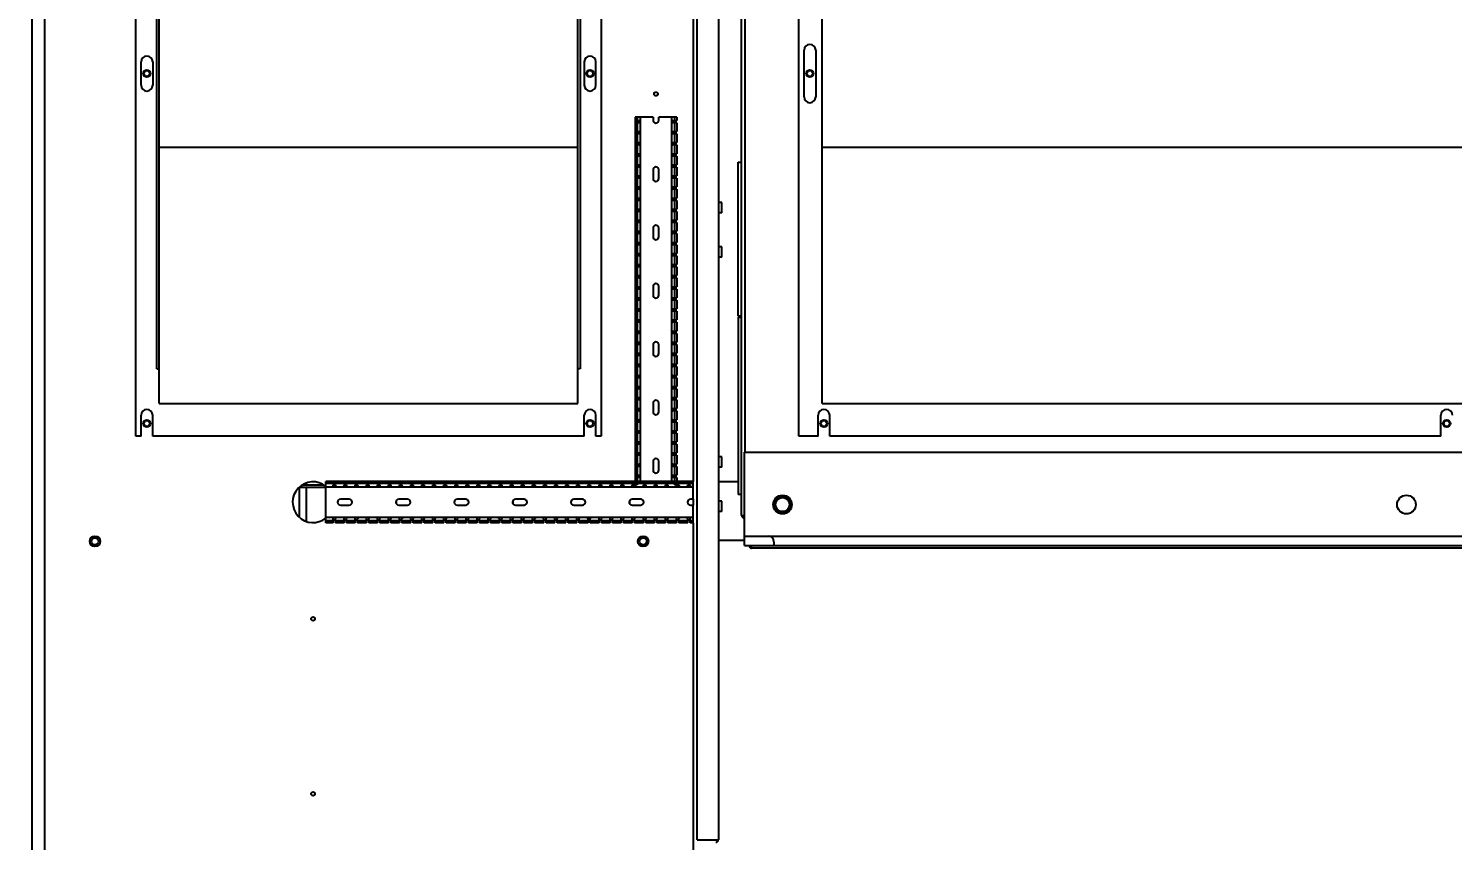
# Model space of a CAD drawing. Extents: x -1522 to 1718, y -48 to 1309.
# Drawn here: x 26.861 to 30.867, y 11.143 to 13.427 of the extents above; entities that cross this region are included whole.
import ezdxf

# ---------------------------------------------------------------- set-up
doc = ezdxf.new("R2010")
doc.units = 0
doc.header["$MEASUREMENT"] = 0
doc.layers.add('E-EQPM-XFMR-1500V', color=141, linetype='Continuous')
doc.layers.add('G-NPLT', color=67, linetype='Continuous', plot=False)
doc.styles.add('NEI-A', font='arial.ttf')

# ---------------------------------------------------------------- blocks, each defined once
blk = doc.blocks.new('INV SKID')
at = {"layer": 'E-EQPM-XFMR-1500V', "linetype": 'Continuous'}
for p, q in [((-8.9961, 1.2443), (-8.9961, 3.6426)), ((-7.8182, 1.2443), (-7.8182, 3.6426)), ((-7.1309, 1.2443), (-7.1309, 3.6426)), ((-9.3537, 3.4687), (-9.3537, -3.467)), ((-9.3176, -3.4424), (-9.3176, 3.4441)), ((-7.4934, 3.4441), (-7.4934, 1.0255)), ((-7.482, 0.0173), (-7.482, 3.4228)), ((-7.4229, 3.4228), (-7.4229, 0.0173)), ((-7.3573, 0.9293), (-7.3573, 3.3703)), ((-7.3474, 1.1081), (-7.3474, 3.39)), ((-9.0617, 1.1524), (-9.0617, 3.1669)), ((-7.7526, 3.1669), (-7.7526, 1.1524)), ((-7.1965, 1.1524), (-7.1965, 3.1669)), ((-9.0026, 1.3427), (-9.0026, 2.9503)), ((-7.8117, 2.9503), (-7.8117, 1.3427)), ((-9.0469, 2.14), (-9.0469, 2.2056)), ((-9.0141, 2.2056), (-9.0141, 2.14)), ((-7.8002, 2.2056), (-7.8002, 2.14)), ((-7.7674, 2.14), (-7.7674, 2.2056)), ((-7.1818, 2.1072), (-7.1818, 2.2384)), ((-7.149, 2.2384), (-7.149, 2.1072)), ((-7.6568, 2.0497), (-7.6568, 1.0163)), ((-7.6066, 2.0497), (-7.6568, 2.0497)), ((-7.6509, 2.0497), (-7.6509, 1.0163)), ((-7.6444, 2.0407), (-7.6417, 2.0437)), ((-7.6417, 1.0255), (-7.6417, 2.0497)), ((-7.6066, 2.0497), (-7.6066, 2.0415)), ((-7.5902, 2.0415), (-7.5902, 2.0497)), ((-7.54, 2.0497), (-7.5902, 2.0497)), ((-7.5551, 2.0497), (-7.5551, 1.4085)), ((-7.5525, 2.0407), (-7.5551, 2.0437)), ((-7.5459, 2.0497), (-7.5459, 2.0407)), ((-7.54, 2.0497), (-7.54, 2.0407)), ((-7.6476, 2.0342), (-7.6476, 2.0407)), ((-7.6476, 2.0407), (-7.6444, 2.0407)), ((-7.6444, 2.0342), (-7.6476, 2.0342)), ((-7.6476, 2.003), (-7.6476, 2.0096)), ((-7.6476, 2.0096), (-7.6444, 2.0096)), ((-7.6444, 2.003), (-7.6476, 2.003)), ((-7.6444, 2.0342), (-7.6417, 2.0312)), ((-7.6444, 2.0096), (-7.6417, 2.0125)), ((-7.6444, 2.003), (-7.6417, 2)), ((-7.5525, 2.0342), (-7.5551, 2.0312)), ((-7.5525, 2.0096), (-7.5551, 2.0125)), ((-7.5525, 2.003), (-7.5551, 2)), ((-7.5525, 2.0407), (-7.54, 2.0407)), ((-7.54, 2.0342), (-7.5525, 2.0342)), ((-7.5525, 2.0096), (-7.54, 2.0096)), ((-7.54, 2.003), (-7.5525, 2.003)), ((-7.5492, 2.0342), (-7.5492, 2.0407)), ((-7.5492, 2.003), (-7.5492, 2.0096)), ((-7.5459, 2.0342), (-7.5459, 2.0096)), ((-7.5459, 2.003), (-7.5459, 1.9784)), ((-7.54, 2.0342), (-7.54, 2.0096)), ((-7.54, 2.003), (-7.54, 1.9784)), ((-8.9961, 1.9661), (-7.8182, 1.9661)), ((-7.6476, 1.9718), (-7.6476, 1.9784)), ((-7.6476, 1.9784), (-7.6444, 1.9784)), ((-7.6444, 1.9718), (-7.6476, 1.9718)), ((-7.6444, 1.9784), (-7.6417, 1.9814)), ((-7.6444, 1.9718), (-7.6417, 1.9689)), ((-7.5525, 1.9784), (-7.5551, 1.9814)), ((-7.5525, 1.9718), (-7.5551, 1.9689)), ((-7.5525, 1.9784), (-7.54, 1.9784)), ((-7.54, 1.9718), (-7.5525, 1.9718)), ((-7.5492, 1.9718), (-7.5492, 1.9784)), ((-7.5459, 1.9718), (-7.5459, 1.9472)), ((-7.54, 1.9718), (-7.54, 1.9472)), ((-7.1309, 1.9661), (-3.4925, 1.9661)), ((-7.6476, 1.9407), (-7.6476, 1.9472)), ((-7.6476, 1.9472), (-7.6444, 1.9472)), ((-7.6444, 1.9407), (-7.6476, 1.9407)), ((-7.6444, 1.9472), (-7.6417, 1.9502)), ((-7.6444, 1.9407), (-7.6417, 1.9377)), ((-7.5525, 1.9472), (-7.5551, 1.9502)), ((-7.5525, 1.9407), (-7.5551, 1.9377)), ((-7.5525, 1.9472), (-7.54, 1.9472)), ((-7.54, 1.9407), (-7.5525, 1.9407)), ((-7.5492, 1.9407), (-7.5492, 1.9472)), ((-7.5459, 1.9407), (-7.5459, 1.9161)), ((-7.54, 1.9407), (-7.54, 1.9161)), ((-7.3671, 1.4904), (-7.3671, 1.9234)), ((-7.3671, 1.9234), (-7.3573, 1.9234)), ((-7.6476, 1.9095), (-7.6476, 1.9161)), ((-7.6476, 1.9161), (-7.6444, 1.9161)), ((-7.6444, 1.9095), (-7.6476, 1.9095)), ((-7.6476, 1.8783), (-7.6476, 1.8849)), ((-7.6476, 1.8849), (-7.6444, 1.8849)), ((-7.6444, 1.9161), (-7.6417, 1.919)), ((-7.6444, 1.9095), (-7.6417, 1.9065)), ((-7.6444, 1.8849), (-7.6417, 1.8879)), ((-7.6066, 1.9021), (-7.6066, 1.8775)), ((-7.5902, 1.8775), (-7.5902, 1.9021)), ((-7.5525, 1.9161), (-7.5551, 1.919)), ((-7.5525, 1.9095), (-7.5551, 1.9065)), ((-7.5525, 1.8849), (-7.5551, 1.8879)), ((-7.5525, 1.9161), (-7.54, 1.9161)), ((-7.54, 1.9095), (-7.5525, 1.9095)), ((-7.5525, 1.8849), (-7.54, 1.8849)), ((-7.5492, 1.9095), (-7.5492, 1.9161)), ((-7.5492, 1.8783), (-7.5492, 1.8849)), ((-7.5459, 1.9095), (-7.5459, 1.8849)), ((-7.54, 1.9095), (-7.54, 1.8849)), ((-7.6444, 1.8783), (-7.6476, 1.8783)), ((-7.6476, 1.8472), (-7.6476, 1.8537)), ((-7.6476, 1.8537), (-7.6444, 1.8537)), ((-7.6444, 1.8472), (-7.6476, 1.8472)), ((-7.6444, 1.8783), (-7.6417, 1.8754)), ((-7.6444, 1.8537), (-7.6417, 1.8567)), ((-7.6444, 1.8472), (-7.6417, 1.8442)), ((-7.5525, 1.8783), (-7.5551, 1.8754)), ((-7.5525, 1.8537), (-7.5551, 1.8567)), ((-7.5525, 1.8472), (-7.5551, 1.8442)), ((-7.54, 1.8783), (-7.5525, 1.8783)), ((-7.5525, 1.8537), (-7.54, 1.8537)), ((-7.54, 1.8472), (-7.5525, 1.8472)), ((-7.5492, 1.8472), (-7.5492, 1.8537)), ((-7.5459, 1.8783), (-7.5459, 1.8537)), ((-7.5459, 1.8472), (-7.5459, 1.8225)), ((-7.54, 1.8783), (-7.54, 1.8537)), ((-7.54, 1.8472), (-7.54, 1.8225)), ((-7.6476, 1.816), (-7.6476, 1.8225)), ((-7.6476, 1.8225), (-7.6444, 1.8225)), ((-7.6444, 1.816), (-7.6476, 1.816)), ((-7.6444, 1.8225), (-7.6417, 1.8255)), ((-7.6444, 1.816), (-7.6417, 1.813)), ((-7.5525, 1.8225), (-7.5551, 1.8255)), ((-7.5525, 1.816), (-7.5551, 1.813)), ((-7.5525, 1.8225), (-7.54, 1.8225)), ((-7.54, 1.816), (-7.5525, 1.816)), ((-7.5492, 1.816), (-7.5492, 1.8225)), ((-7.5459, 1.816), (-7.5459, 1.7914)), ((-7.54, 1.816), (-7.54, 1.7914)), ((-7.4131, 1.8102), (-7.4229, 1.8102)), ((-7.4131, 1.7807), (-7.4131, 1.8102)), ((-7.6476, 1.7848), (-7.6476, 1.7914)), ((-7.6476, 1.7914), (-7.6444, 1.7914)), ((-7.6444, 1.7848), (-7.6476, 1.7848)), ((-7.6444, 1.7914), (-7.6417, 1.7943)), ((-7.6444, 1.7848), (-7.6417, 1.7819)), ((-7.6444, 1.7602), (-7.6417, 1.7632)), ((-7.5525, 1.7914), (-7.5551, 1.7943)), ((-7.5525, 1.7848), (-7.5551, 1.7819)), ((-7.5525, 1.7602), (-7.5551, 1.7632)), ((-7.5525, 1.7914), (-7.54, 1.7914)), ((-7.54, 1.7848), (-7.5525, 1.7848)), ((-7.5492, 1.7848), (-7.5492, 1.7914)), ((-7.5459, 1.7848), (-7.5459, 1.7602)), ((-7.54, 1.7848), (-7.54, 1.7602)), ((-7.4131, 1.7807), (-7.4229, 1.7807)), ((-7.6476, 1.7537), (-7.6476, 1.7602)), ((-7.6476, 1.7602), (-7.6444, 1.7602)), ((-7.6444, 1.7537), (-7.6476, 1.7537)), ((-7.6476, 1.7225), (-7.6476, 1.729)), ((-7.6476, 1.729), (-7.6444, 1.729)), ((-7.6444, 1.7537), (-7.6417, 1.7507)), ((-7.6444, 1.729), (-7.6417, 1.732)), ((-7.6066, 1.7381), (-7.6066, 1.7135)), ((-7.5902, 1.7135), (-7.5902, 1.7381)), ((-7.5525, 1.7537), (-7.5551, 1.7507)), ((-7.5525, 1.729), (-7.5551, 1.732)), ((-7.5525, 1.7602), (-7.54, 1.7602)), ((-7.54, 1.7537), (-7.5525, 1.7537)), ((-7.5525, 1.729), (-7.54, 1.729)), ((-7.5492, 1.7537), (-7.5492, 1.7602)), ((-7.5492, 1.7225), (-7.5492, 1.729)), ((-7.5459, 1.7537), (-7.5459, 1.729)), ((-7.54, 1.7537), (-7.54, 1.729)), ((-7.6444, 1.7225), (-7.6476, 1.7225)), ((-7.6476, 1.6913), (-7.6476, 1.6979)), ((-7.6476, 1.6979), (-7.6444, 1.6979)), ((-7.6444, 1.6913), (-7.6476, 1.6913)), ((-7.6444, 1.7225), (-7.6417, 1.7195)), ((-7.6444, 1.6979), (-7.6417, 1.7008)), ((-7.6444, 1.6913), (-7.6417, 1.6884)), ((-7.5525, 1.7225), (-7.5551, 1.7195)), ((-7.5525, 1.6979), (-7.5551, 1.7008)), ((-7.5525, 1.6913), (-7.5551, 1.6884)), ((-7.54, 1.7225), (-7.5525, 1.7225)), ((-7.5525, 1.6979), (-7.54, 1.6979)), ((-7.54, 1.6913), (-7.5525, 1.6913)), ((-7.5492, 1.6913), (-7.5492, 1.6979)), ((-7.5459, 1.7225), (-7.5459, 1.6979)), ((-7.5459, 1.6913), (-7.5459, 1.6667)), ((-7.54, 1.7225), (-7.54, 1.6979)), ((-7.54, 1.6913), (-7.54, 1.6667)), ((-7.4131, 1.6856), (-7.4229, 1.6856)), ((-7.4131, 1.656), (-7.4131, 1.6856)), ((-7.6476, 1.6601), (-7.6476, 1.6667)), ((-7.6476, 1.6667), (-7.6444, 1.6667)), ((-7.6444, 1.6601), (-7.6476, 1.6601)), ((-7.6444, 1.6667), (-7.6417, 1.6697)), ((-7.6444, 1.6601), (-7.6417, 1.6572)), ((-7.5525, 1.6667), (-7.5551, 1.6697)), ((-7.5525, 1.6601), (-7.5551, 1.6572)), ((-7.5525, 1.6667), (-7.54, 1.6667)), ((-7.54, 1.6601), (-7.5525, 1.6601)), ((-7.5492, 1.6601), (-7.5492, 1.6667)), ((-7.5459, 1.6601), (-7.5459, 1.6355)), ((-7.54, 1.6601), (-7.54, 1.6355)), ((-7.4131, 1.656), (-7.4229, 1.656)), ((-7.6476, 1.629), (-7.6476, 1.6355)), ((-7.6476, 1.6355), (-7.6444, 1.6355)), ((-7.6444, 1.629), (-7.6476, 1.629)), ((-7.6476, 1.5978), (-7.6476, 1.6044)), ((-7.6476, 1.6044), (-7.6444, 1.6044)), ((-7.6444, 1.6355), (-7.6417, 1.6385)), ((-7.6444, 1.629), (-7.6417, 1.626)), ((-7.6444, 1.6044), (-7.6417, 1.6073)), ((-7.5525, 1.6355), (-7.5551, 1.6385)), ((-7.5525, 1.629), (-7.5551, 1.626)), ((-7.5525, 1.6044), (-7.5551, 1.6073)), ((-7.5525, 1.6355), (-7.54, 1.6355)), ((-7.54, 1.629), (-7.5525, 1.629)), ((-7.5525, 1.6044), (-7.54, 1.6044)), ((-7.5492, 1.629), (-7.5492, 1.6355)), ((-7.5492, 1.5978), (-7.5492, 1.6044)), ((-7.5459, 1.629), (-7.5459, 1.6044)), ((-7.54, 1.629), (-7.54, 1.6044)), ((-7.6444, 1.5978), (-7.6476, 1.5978)), ((-7.6476, 1.5666), (-7.6476, 1.5732)), ((-7.6476, 1.5732), (-7.6444, 1.5732)), ((-7.6444, 1.5666), (-7.6476, 1.5666)), ((-7.6444, 1.5978), (-7.6417, 1.5948)), ((-7.6444, 1.5732), (-7.6417, 1.5762)), ((-7.6444, 1.5666), (-7.6417, 1.5637)), ((-7.6066, 1.574), (-7.6066, 1.5494)), ((-7.5902, 1.5494), (-7.5902, 1.574)), ((-7.5525, 1.5978), (-7.5551, 1.5948)), ((-7.5525, 1.5732), (-7.5551, 1.5762)), ((-7.5525, 1.5666), (-7.5551, 1.5637)), ((-7.54, 1.5978), (-7.5525, 1.5978)), ((-7.5525, 1.5732), (-7.54, 1.5732)), ((-7.54, 1.5666), (-7.5525, 1.5666)), ((-7.5492, 1.5666), (-7.5492, 1.5732)), ((-7.5459, 1.5978), (-7.5459, 1.5732)), ((-7.5459, 1.5666), (-7.5459, 1.542)), ((-7.54, 1.5978), (-7.54, 1.5732)), ((-7.54, 1.5666), (-7.54, 1.542)), ((-7.6476, 1.5355), (-7.6476, 1.542)), ((-7.6476, 1.542), (-7.6444, 1.542)), ((-7.6444, 1.5355), (-7.6476, 1.5355)), ((-7.6444, 1.542), (-7.6417, 1.545)), ((-7.6444, 1.5355), (-7.6417, 1.5325)), ((-7.5525, 1.542), (-7.5551, 1.545)), ((-7.5525, 1.5355), (-7.5551, 1.5325)), ((-7.5525, 1.542), (-7.54, 1.542)), ((-7.54, 1.5355), (-7.5525, 1.5355)), ((-7.5492, 1.5355), (-7.5492, 1.542)), ((-7.5459, 1.5355), (-7.5459, 1.5109)), ((-7.54, 1.5355), (-7.54, 1.5109)), ((-7.6476, 1.5043), (-7.6476, 1.5109)), ((-7.6476, 1.5109), (-7.6444, 1.5109)), ((-7.6444, 1.5043), (-7.6476, 1.5043)), ((-7.6444, 1.5109), (-7.6417, 1.5138)), ((-7.6444, 1.5043), (-7.6417, 1.5013)), ((-7.6444, 1.4797), (-7.6417, 1.4827)), ((-7.5525, 1.5109), (-7.5551, 1.5138)), ((-7.5525, 1.5043), (-7.5551, 1.5013)), ((-7.5525, 1.4797), (-7.5551, 1.4827)), ((-7.5525, 1.5109), (-7.54, 1.5109)), ((-7.54, 1.5043), (-7.5525, 1.5043)), ((-7.5492, 1.5043), (-7.5492, 1.5109)), ((-7.5459, 1.5043), (-7.5459, 1.4797)), ((-7.54, 1.5043), (-7.54, 1.4797)), ((-7.3573, 1.4904), (-7.3671, 1.4904)), ((-7.3671, 1.4871), (-7.3671, 0.9884)), ((-7.3671, 1.4871), (-7.3573, 1.4871)), ((-7.6476, 1.4731), (-7.6476, 1.4797)), ((-7.6476, 1.4797), (-7.6444, 1.4797)), ((-7.6444, 1.4731), (-7.6476, 1.4731)), ((-7.6476, 1.442), (-7.6476, 1.4485)), ((-7.6476, 1.4485), (-7.6444, 1.4485)), ((-7.6444, 1.4731), (-7.6417, 1.4702)), ((-7.6444, 1.4485), (-7.6417, 1.4515)), ((-7.5525, 1.4731), (-7.5551, 1.4702)), ((-7.5525, 1.4485), (-7.5551, 1.4515)), ((-7.5525, 1.4797), (-7.54, 1.4797)), ((-7.54, 1.4731), (-7.5525, 1.4731)), ((-7.5525, 1.4485), (-7.54, 1.4485)), ((-7.5492, 1.4731), (-7.5492, 1.4797)), ((-7.5492, 1.442), (-7.5492, 1.4485)), ((-7.5459, 1.4731), (-7.5459, 1.4485)), ((-7.54, 1.4731), (-7.54, 1.4485)), ((-7.6444, 1.442), (-7.6476, 1.442)), ((-7.6476, 1.4108), (-7.6476, 1.4174)), ((-7.6476, 1.4174), (-7.6444, 1.4174)), ((-7.6444, 1.4108), (-7.6476, 1.4108)), ((-7.6444, 1.442), (-7.6417, 1.439)), ((-7.6444, 1.4174), (-7.6417, 1.4203)), ((-7.6444, 1.4108), (-7.6417, 1.4078)), ((-7.6066, 1.41), (-7.6066, 1.3854)), ((-7.5902, 1.3854), (-7.5902, 1.41)), ((-7.5525, 1.442), (-7.5551, 1.439)), ((-7.5525, 1.4174), (-7.5551, 1.4203)), ((-7.5525, 1.4108), (-7.5551, 1.4078)), ((-7.5551, 1.4078), (-7.5551, 1.3892)), ((-7.54, 1.442), (-7.5525, 1.442)), ((-7.5525, 1.4174), (-7.54, 1.4174)), ((-7.54, 1.4108), (-7.5525, 1.4108)), ((-7.5492, 1.4108), (-7.5492, 1.4174)), ((-7.5459, 1.442), (-7.5459, 1.4174)), ((-7.5459, 1.4108), (-7.5459, 1.3862)), ((-7.54, 1.442), (-7.54, 1.4174)), ((-7.54, 1.4108), (-7.54, 1.3862)), ((-7.6476, 1.3796), (-7.6476, 1.3862)), ((-7.6476, 1.3862), (-7.6444, 1.3862)), ((-7.6444, 1.3796), (-7.6476, 1.3796)), ((-7.6444, 1.3862), (-7.6417, 1.3892)), ((-7.6444, 1.3796), (-7.6417, 1.3767)), ((-7.5525, 1.3862), (-7.5551, 1.3892)), ((-7.5551, 1.3886), (-7.5551, 1.3773)), ((-7.5525, 1.3796), (-7.5551, 1.3767)), ((-7.5551, 1.3767), (-7.5551, 1.358)), ((-7.5525, 1.3862), (-7.54, 1.3862)), ((-7.54, 1.3796), (-7.5525, 1.3796)), ((-7.5492, 1.3796), (-7.5492, 1.3862)), ((-7.5459, 1.3796), (-7.5459, 1.355)), ((-7.54, 1.3796), (-7.54, 1.355)), ((-9.0026, 1.3427), (-8.9961, 1.3427)), ((-7.8117, 1.3427), (-7.8182, 1.3427)), ((-7.6476, 1.3485), (-7.6476, 1.355)), ((-7.6476, 1.355), (-7.6444, 1.355)), ((-7.6444, 1.3485), (-7.6476, 1.3485)), ((-7.6476, 1.3173), (-7.6476, 1.3239)), ((-7.6476, 1.3239), (-7.6444, 1.3239)), ((-7.6444, 1.355), (-7.6417, 1.358)), ((-7.6444, 1.3485), (-7.6417, 1.3455)), ((-7.6417, 1.3268), (-7.6444, 1.3239)), ((-7.5525, 1.355), (-7.5551, 1.358)), ((-7.5551, 1.3574), (-7.5551, 1.3461)), ((-7.5525, 1.3485), (-7.5551, 1.3455)), ((-7.5551, 1.3455), (-7.5551, 1.3268)), ((-7.5551, 1.3268), (-7.5525, 1.3239)), ((-7.5551, 1.3262), (-7.5551, 1.315)), ((-7.5525, 1.355), (-7.54, 1.355)), ((-7.54, 1.3485), (-7.5525, 1.3485)), ((-7.5525, 1.3239), (-7.54, 1.3239)), ((-7.5492, 1.3485), (-7.5492, 1.355)), ((-7.5492, 1.3173), (-7.5492, 1.3239)), ((-7.5459, 1.3485), (-7.5459, 1.3239)), ((-7.54, 1.3485), (-7.54, 1.3239)), ((-7.6444, 1.3173), (-7.6476, 1.3173)), ((-7.6476, 1.2861), (-7.6476, 1.2927)), ((-7.6476, 1.2927), (-7.6444, 1.2927)), ((-7.6444, 1.2861), (-7.6476, 1.2861)), ((-7.6444, 1.3173), (-7.6417, 1.3143)), ((-7.6417, 1.2957), (-7.6444, 1.2927)), ((-7.6444, 1.2861), (-7.6417, 1.2832)), ((-7.5525, 1.3173), (-7.5551, 1.3143)), ((-7.5551, 1.3143), (-7.5551, 1.2957)), ((-7.5551, 1.2957), (-7.5525, 1.2927)), ((-7.5551, 1.2951), (-7.5551, 1.2838)), ((-7.5525, 1.2861), (-7.5551, 1.2832)), ((-7.5551, 1.2832), (-7.5551, 1.2645)), ((-7.54, 1.3173), (-7.5525, 1.3173)), ((-7.5525, 1.2927), (-7.54, 1.2927)), ((-7.54, 1.2861), (-7.5525, 1.2861)), ((-7.5492, 1.2861), (-7.5492, 1.2927)), ((-7.5459, 1.3173), (-7.5459, 1.2927)), ((-7.5459, 1.2861), (-7.5459, 1.2615)), ((-7.54, 1.3173), (-7.54, 1.2927)), ((-7.54, 1.2861), (-7.54, 1.2615)), ((-8.9961, 1.2443), (-7.8182, 1.2443)), ((-7.6476, 1.255), (-7.6476, 1.2615)), ((-7.6476, 1.2615), (-7.6444, 1.2615)), ((-7.6444, 1.255), (-7.6476, 1.255)), ((-7.6417, 1.2645), (-7.6444, 1.2615)), ((-7.6444, 1.255), (-7.6417, 1.252)), ((-7.6066, 1.2459), (-7.6066, 1.2213)), ((-7.5902, 1.2213), (-7.5902, 1.2459)), ((-7.5551, 1.2645), (-7.5525, 1.2615)), ((-7.5551, 1.2639), (-7.5551, 1.2526)), ((-7.5525, 1.255), (-7.5551, 1.252)), ((-7.5551, 1.252), (-7.5551, 1.2333)), ((-7.5525, 1.2615), (-7.54, 1.2615)), ((-7.54, 1.255), (-7.5525, 1.255)), ((-7.5492, 1.255), (-7.5492, 1.2615)), ((-7.5459, 1.255), (-7.5459, 1.2304)), ((-7.54, 1.255), (-7.54, 1.2304)), ((-7.1309, 1.2443), (-3.4925, 1.2443)), ((-9.0469, 1.1524), (-9.0469, 1.2115)), ((-9.0141, 1.1524), (-9.0141, 1.2115)), ((-7.8002, 1.1524), (-7.8002, 1.2115)), ((-7.7674, 1.1524), (-7.7674, 1.2115)), ((-7.6476, 1.2238), (-7.6476, 1.2304)), ((-7.6476, 1.2304), (-7.6444, 1.2304)), ((-7.6444, 1.2238), (-7.6476, 1.2238)), ((-7.6417, 1.2333), (-7.6444, 1.2304)), ((-7.6444, 1.2238), (-7.6417, 1.2208)), ((-7.6417, 1.2022), (-7.6444, 1.1992)), ((-7.5551, 1.2333), (-7.5525, 1.2304)), ((-7.5551, 1.2327), (-7.5551, 1.2215)), ((-7.5525, 1.2238), (-7.5551, 1.2208)), ((-7.5551, 1.2208), (-7.5551, 1.2022)), ((-7.5551, 1.2022), (-7.5525, 1.1992)), ((-7.5525, 1.2304), (-7.54, 1.2304)), ((-7.54, 1.2238), (-7.5525, 1.2238)), ((-7.5492, 1.2238), (-7.5492, 1.2304)), ((-7.5459, 1.2238), (-7.5459, 1.1992)), ((-7.54, 1.2238), (-7.54, 1.1992)), ((-7.1424, 1.1524), (-7.1424, 1.2115)), ((-7.1096, 1.1524), (-7.1096, 1.2115)), ((-5.3904, 1.1524), (-5.3904, 1.2115)), ((-7.6476, 1.1926), (-7.6476, 1.1992)), ((-7.6476, 1.1992), (-7.6444, 1.1992)), ((-7.6444, 1.1926), (-7.6476, 1.1926)), ((-7.6476, 1.1615), (-7.6476, 1.168)), ((-7.6476, 1.168), (-7.6444, 1.168)), ((-7.6444, 1.1926), (-7.6417, 1.1897)), ((-7.6417, 1.171), (-7.6444, 1.168)), ((-7.5551, 1.2016), (-7.5551, 1.1903)), ((-7.5525, 1.1926), (-7.5551, 1.1897)), ((-7.5551, 1.1897), (-7.5551, 1.171)), ((-7.5551, 1.171), (-7.5525, 1.168)), ((-7.5551, 1.1704), (-7.5551, 1.1591)), ((-7.5525, 1.1992), (-7.54, 1.1992)), ((-7.54, 1.1926), (-7.5525, 1.1926)), ((-7.5525, 1.168), (-7.54, 1.168)), ((-7.5492, 1.1926), (-7.5492, 1.1992)), ((-7.5492, 1.1615), (-7.5492, 1.168)), ((-7.5459, 1.1926), (-7.5459, 1.168)), ((-7.54, 1.1926), (-7.54, 1.168)), ((-9.0469, 1.1524), (-9.0617, 1.1524)), ((-7.8002, 1.1524), (-9.0141, 1.1524)), ((-7.7526, 1.1524), (-7.7674, 1.1524)), ((-7.6444, 1.1615), (-7.6476, 1.1615)), ((-7.6476, 1.1303), (-7.6476, 1.1369)), ((-7.6476, 1.1369), (-7.6444, 1.1369)), ((-7.6444, 1.1303), (-7.6476, 1.1303)), ((-7.6444, 1.1615), (-7.6417, 1.1585)), ((-7.6417, 1.1398), (-7.6444, 1.1369)), ((-7.6444, 1.1303), (-7.6417, 1.1273)), ((-7.5525, 1.1615), (-7.5551, 1.1585)), ((-7.5551, 1.1585), (-7.5551, 1.1398)), ((-7.5551, 1.1398), (-7.5525, 1.1369)), ((-7.5551, 1.1392), (-7.5551, 1.1279)), ((-7.5525, 1.1303), (-7.5551, 1.1273)), ((-7.5551, 1.1273), (-7.5551, 1.1087)), ((-7.54, 1.1615), (-7.5525, 1.1615)), ((-7.5525, 1.1369), (-7.54, 1.1369)), ((-7.54, 1.1303), (-7.5525, 1.1303)), ((-7.5492, 1.1303), (-7.5492, 1.1369)), ((-7.5459, 1.1615), (-7.5459, 1.1369)), ((-7.5459, 1.1303), (-7.5459, 1.1057)), ((-7.54, 1.1615), (-7.54, 1.1369)), ((-7.54, 1.1303), (-7.54, 1.1057)), ((-7.1424, 1.1524), (-7.1965, 1.1524)), ((-5.3904, 1.1524), (-7.1096, 1.1524)), ((-7.6476, 1.0991), (-7.6476, 1.1057)), ((-7.6476, 1.1057), (-7.6444, 1.1057)), ((-7.6444, 1.0991), (-7.6476, 1.0991)), ((-7.6417, 1.1087), (-7.6444, 1.1057)), ((-7.6444, 1.0991), (-7.6417, 1.0962)), ((-7.6066, 1.0819), (-7.6066, 1.0573)), ((-7.5902, 1.0573), (-7.5902, 1.0819)), ((-7.5551, 1.1087), (-7.5525, 1.1057)), ((-7.5551, 1.1081), (-7.5551, 1.0968)), ((-7.5525, 1.0991), (-7.5551, 1.0962)), ((-7.5551, 1.0962), (-7.5551, 1.0775)), ((-7.5525, 1.1057), (-7.54, 1.1057)), ((-7.54, 1.0991), (-7.5525, 1.0991)), ((-7.5492, 1.0991), (-7.5492, 1.1057)), ((-7.5459, 1.0991), (-7.5459, 1.0745)), ((-7.54, 1.0991), (-7.54, 1.0745)), ((-7.4131, 1.095), (-7.4229, 1.095)), ((-7.4131, 1.0655), (-7.4131, 1.095)), ((-7.3491, 0.8457), (-7.3491, 1.1081)), ((-7.3491, 1.1081), (-1.4436, 1.1081)), ((-7.6476, 1.068), (-7.6476, 1.0745)), ((-7.6476, 1.0745), (-7.6444, 1.0745)), ((-7.6444, 1.068), (-7.6476, 1.068)), ((-7.6476, 1.0368), (-7.6476, 1.0434)), ((-7.6476, 1.0434), (-7.6444, 1.0434)), ((-7.6417, 1.0775), (-7.6444, 1.0745)), ((-7.6444, 1.068), (-7.6417, 1.065)), ((-7.6417, 1.0463), (-7.6444, 1.0434)), ((-7.5551, 1.0775), (-7.5525, 1.0745)), ((-7.5551, 1.0769), (-7.5551, 1.0656)), ((-7.5525, 1.068), (-7.5551, 1.065)), ((-7.5551, 1.065), (-7.5551, 1.0463)), ((-7.5551, 1.0463), (-7.5525, 1.0434)), ((-7.5551, 1.0457), (-7.5551, 1.0344)), ((-7.5525, 1.0745), (-7.54, 1.0745)), ((-7.54, 1.068), (-7.5525, 1.068)), ((-7.5525, 1.0434), (-7.54, 1.0434)), ((-7.5492, 1.068), (-7.5492, 1.0745)), ((-7.5492, 1.0368), (-7.5492, 1.0434)), ((-7.5459, 1.068), (-7.5459, 1.0434)), ((-7.54, 1.068), (-7.54, 1.0434)), ((-7.4131, 1.0655), (-7.4229, 1.0655)), ((-8.6024, 1.0081), (-8.6024, 0.926)), ((-8.601, 1.0097), (-8.5269, 1.0097)), ((-8.5908, 1.0163), (-8.5352, 1.0163)), ((-8.5827, 1.021), (-8.5827, 1.0163)), ((-8.5827, 1.0097), (-8.5827, 0.9132)), ((-8.5269, 0.9087), (-8.5269, 1.0255)), ((-7.4934, 1.0255), (-8.5269, 1.0255)), ((-7.4934, 1.0196), (-8.5269, 1.0196)), ((-8.5269, 1.0104), (-7.4934, 1.0104)), ((-8.5064, 1.013), (-8.5094, 1.0104)), ((-8.5064, 1.013), (-8.5064, 1.0163)), ((-8.5064, 1.0163), (-8.4998, 1.0163)), ((-8.4998, 1.0163), (-8.4998, 1.013)), ((-8.4969, 1.0104), (-8.4998, 1.013)), ((-8.4752, 1.013), (-8.4782, 1.0104)), ((-8.4752, 1.013), (-8.4752, 1.0163)), ((-8.4752, 1.0163), (-8.4687, 1.0163)), ((-8.4687, 1.0163), (-8.4687, 1.013)), ((-8.4657, 1.0104), (-8.4687, 1.013)), ((-8.4441, 1.013), (-8.447, 1.0104)), ((-8.4441, 1.013), (-8.4441, 1.0163)), ((-8.4441, 1.0163), (-8.4375, 1.0163)), ((-8.4375, 1.0163), (-8.4375, 1.013)), ((-8.4345, 1.0104), (-8.4375, 1.013)), ((-8.4129, 1.013), (-8.4159, 1.0104)), ((-8.4129, 1.013), (-8.4129, 1.0163)), ((-8.4129, 1.0163), (-8.4063, 1.0163)), ((-8.4063, 1.0163), (-8.4063, 1.013)), ((-8.4034, 1.0104), (-8.4063, 1.013)), ((-8.3817, 1.013), (-8.3847, 1.0104)), ((-8.3817, 1.013), (-8.3817, 1.0163)), ((-8.3817, 1.0163), (-8.3752, 1.0163)), ((-8.3752, 1.0163), (-8.3752, 1.013)), ((-8.3722, 1.0104), (-8.3752, 1.013)), ((-8.3506, 1.013), (-8.3535, 1.0104)), ((-8.3506, 1.013), (-8.3506, 1.0163)), ((-8.3506, 1.0163), (-8.344, 1.0163)), ((-8.344, 1.0163), (-8.344, 1.013)), ((-8.341, 1.0104), (-8.344, 1.013)), ((-8.3194, 1.013), (-8.3224, 1.0104)), ((-8.3194, 1.013), (-8.3194, 1.0163)), ((-8.3194, 1.0163), (-8.3128, 1.0163)), ((-8.3128, 1.0163), (-8.3128, 1.013)), ((-8.3099, 1.0104), (-8.3128, 1.013)), ((-8.2882, 1.013), (-8.2912, 1.0104)), ((-8.2882, 1.013), (-8.2882, 1.0163)), ((-8.2882, 1.0163), (-8.2817, 1.0163)), ((-8.2817, 1.0163), (-8.2817, 1.013)), ((-8.2787, 1.0104), (-8.2817, 1.013)), ((-8.2571, 1.013), (-8.26, 1.0104)), ((-8.2571, 1.013), (-8.2571, 1.0163)), ((-8.2571, 1.0163), (-8.2505, 1.0163)), ((-8.2505, 1.0163), (-8.2505, 1.013)), ((-8.2475, 1.0104), (-8.2505, 1.013)), ((-8.2259, 1.013), (-8.2289, 1.0104)), ((-8.2259, 1.013), (-8.2259, 1.0163)), ((-8.2259, 1.0163), (-8.2193, 1.0163)), ((-8.2193, 1.0163), (-8.2193, 1.013)), ((-8.2164, 1.0104), (-8.2193, 1.013)), ((-8.1947, 1.013), (-8.1977, 1.0104)), ((-8.1947, 1.013), (-8.1947, 1.0163)), ((-8.1947, 1.0163), (-8.1882, 1.0163)), ((-8.1882, 1.0163), (-8.1882, 1.013)), ((-8.1882, 1.013), (-8.1852, 1.0104)), ((-8.1636, 1.013), (-8.1665, 1.0104)), ((-8.1636, 1.013), (-8.1636, 1.0163)), ((-8.1636, 1.0163), (-8.157, 1.0163)), ((-8.157, 1.0163), (-8.157, 1.013)), ((-8.157, 1.013), (-8.154, 1.0104)), ((-8.1324, 1.013), (-8.1353, 1.0104)), ((-8.1324, 1.013), (-8.1324, 1.0163)), ((-8.1324, 1.0163), (-8.1258, 1.0163)), ((-8.1258, 1.0163), (-8.1258, 1.013)), ((-8.1258, 1.013), (-8.1229, 1.0104)), ((-8.1012, 1.013), (-8.1042, 1.0104)), ((-8.1012, 1.013), (-8.1012, 1.0163)), ((-8.1012, 1.0163), (-8.0947, 1.0163)), ((-8.0947, 1.0163), (-8.0947, 1.013)), ((-8.0947, 1.013), (-8.0917, 1.0104)), ((-8.07, 1.013), (-8.073, 1.0104)), ((-8.07, 1.013), (-8.07, 1.0163)), ((-8.07, 1.0163), (-8.0635, 1.0163)), ((-8.0635, 1.0163), (-8.0635, 1.013)), ((-8.0635, 1.013), (-8.0605, 1.0104)), ((-8.0389, 1.013), (-8.0418, 1.0104)), ((-8.0389, 1.013), (-8.0389, 1.0163)), ((-8.0389, 1.0163), (-8.0323, 1.0163)), ((-8.0323, 1.0163), (-8.0323, 1.013)), ((-8.0323, 1.013), (-8.0294, 1.0104)), ((-8.0077, 1.013), (-8.0107, 1.0104)), ((-8.0077, 1.013), (-8.0077, 1.0163)), ((-8.0077, 1.0163), (-8.0011, 1.0163)), ((-8.0011, 1.0163), (-8.0011, 1.013)), ((-8.0011, 1.013), (-7.9982, 1.0104)), ((-7.9765, 1.013), (-7.9795, 1.0104)), ((-7.9765, 1.013), (-7.9765, 1.0163)), ((-7.9765, 1.0163), (-7.97, 1.0163)), ((-7.97, 1.0163), (-7.97, 1.013)), ((-7.97, 1.013), (-7.967, 1.0104)), ((-7.9454, 1.013), (-7.9483, 1.0104)), ((-7.9454, 1.013), (-7.9454, 1.0163)), ((-7.9454, 1.0163), (-7.9388, 1.0163)), ((-7.9388, 1.0163), (-7.9388, 1.013)), ((-7.9388, 1.013), (-7.9358, 1.0104)), ((-7.9142, 1.013), (-7.9172, 1.0104)), ((-7.9142, 1.013), (-7.9142, 1.0163)), ((-7.9142, 1.0163), (-7.9076, 1.0163)), ((-7.9076, 1.0163), (-7.9076, 1.013)), ((-7.9076, 1.013), (-7.9047, 1.0104)), ((-7.883, 1.013), (-7.886, 1.0104)), ((-7.883, 1.013), (-7.883, 1.0163)), ((-7.883, 1.0163), (-7.8765, 1.0163)), ((-7.8765, 1.0163), (-7.8765, 1.013)), ((-7.8765, 1.013), (-7.8735, 1.0104)), ((-7.8519, 1.013), (-7.8548, 1.0104)), ((-7.8519, 1.013), (-7.8519, 1.0163)), ((-7.8519, 1.0163), (-7.8453, 1.0163)), ((-7.8453, 1.0163), (-7.8453, 1.013)), ((-7.8453, 1.013), (-7.8423, 1.0104)), ((-7.8207, 1.013), (-7.8237, 1.0104)), ((-7.8207, 1.013), (-7.8207, 1.0163)), ((-7.8207, 1.0163), (-7.8141, 1.0163)), ((-7.8141, 1.0163), (-7.8141, 1.013)), ((-7.8141, 1.013), (-7.8112, 1.0104)), ((-7.7895, 1.013), (-7.7925, 1.0104)), ((-7.7895, 1.013), (-7.7895, 1.0163)), ((-7.7895, 1.0163), (-7.783, 1.0163)), ((-7.783, 1.0163), (-7.783, 1.013)), ((-7.783, 1.013), (-7.78, 1.0104)), ((-7.7584, 1.013), (-7.7613, 1.0104)), ((-7.7584, 1.013), (-7.7584, 1.0163)), ((-7.7584, 1.0163), (-7.7518, 1.0163)), ((-7.7518, 1.0163), (-7.7518, 1.013)), ((-7.7518, 1.013), (-7.7488, 1.0104)), ((-7.7272, 1.013), (-7.7302, 1.0104)), ((-7.7272, 1.013), (-7.7272, 1.0163)), ((-7.7272, 1.0163), (-7.7206, 1.0163)), ((-7.7206, 1.0163), (-7.7206, 1.013)), ((-7.7206, 1.013), (-7.7177, 1.0104)), ((-7.696, 1.013), (-7.699, 1.0104)), ((-7.696, 1.013), (-7.696, 1.0163)), ((-7.696, 1.0163), (-7.6895, 1.0163)), ((-7.6895, 1.0163), (-7.6895, 1.013)), ((-7.6895, 1.013), (-7.6865, 1.0104)), ((-7.6649, 1.013), (-7.6678, 1.0104)), ((-7.6649, 1.013), (-7.6649, 1.0163)), ((-7.6649, 1.0163), (-7.6583, 1.0163)), ((-7.6583, 1.0163), (-7.6583, 1.013)), ((-7.6583, 1.013), (-7.6553, 1.0104)), ((-7.6509, 1.0163), (-7.6568, 1.0163)), ((-7.6444, 1.0368), (-7.6476, 1.0368)), ((-7.6444, 1.0368), (-7.6417, 1.0338)), ((-7.6337, 1.013), (-7.6367, 1.0104)), ((-7.6337, 1.013), (-7.6337, 1.0163)), ((-7.6337, 1.0163), (-7.6271, 1.0163)), ((-7.6271, 1.0163), (-7.6271, 1.013)), ((-7.6271, 1.013), (-7.6242, 1.0104)), ((-7.6025, 1.013), (-7.6055, 1.0104)), ((-7.6025, 1.013), (-7.6025, 1.0163)), ((-7.6025, 1.0163), (-7.596, 1.0163)), ((-7.596, 1.0163), (-7.596, 1.013)), ((-7.596, 1.013), (-7.593, 1.0104)), ((-7.5714, 1.013), (-7.5743, 1.0104)), ((-7.5714, 1.013), (-7.5714, 1.0163)), ((-7.5714, 1.0163), (-7.5648, 1.0163)), ((-7.5648, 1.0163), (-7.5648, 1.013)), ((-7.5648, 1.013), (-7.5618, 1.0104)), ((-7.5525, 1.0368), (-7.5551, 1.0338)), ((-7.5551, 1.0338), (-7.5551, 1.0255)), ((-7.54, 1.0368), (-7.5525, 1.0368)), ((-7.5459, 1.0368), (-7.5459, 1.0163)), ((-7.54, 1.0163), (-7.5459, 1.0163)), ((-7.5402, 1.013), (-7.5432, 1.0104)), ((-7.5402, 1.013), (-7.5402, 1.0163)), ((-7.54, 1.0368), (-7.54, 1.0163)), ((-7.54, 1.0163), (-7.5336, 1.0163)), ((-7.5336, 1.0163), (-7.5336, 1.013)), ((-7.5336, 1.013), (-7.5307, 1.0104)), ((-7.509, 1.013), (-7.512, 1.0104)), ((-7.509, 1.013), (-7.509, 1.0163)), ((-7.509, 1.0163), (-7.5025, 1.0163)), ((-7.5025, 1.0163), (-7.5025, 1.013)), ((-7.5025, 1.013), (-7.4995, 1.0104)), ((-7.4934, 0.9753), (-7.4934, 1.0255)), ((-7.3671, 1.0245), (-7.4229, 1.0245)), ((-8.4613, 0.9753), (-8.4859, 0.9753)), ((-8.2972, 0.9753), (-8.3219, 0.9753)), ((-8.1332, 0.9753), (-8.1578, 0.9753)), ((-7.9692, 0.9753), (-7.9938, 0.9753)), ((-7.8051, 0.9753), (-7.8297, 0.9753)), ((-7.6411, 0.9753), (-7.6657, 0.9753)), ((-7.4934, 0.9753), (-7.5016, 0.9753)), ((-7.4934, 0.9753), (-7.4934, 0.9589)), ((-7.4131, 0.9704), (-7.4229, 0.9704)), ((-7.4131, 0.9408), (-7.4131, 0.9704)), ((-7.3573, 0.9884), (-7.3671, 0.9884)), ((-8.5094, 0.9238), (-8.5269, 0.9238)), ((-8.5064, 0.9211), (-8.5094, 0.9238)), ((-8.4975, 0.9238), (-8.5087, 0.9238)), ((-8.4969, 0.9238), (-8.4998, 0.9211)), ((-8.4782, 0.9238), (-8.4969, 0.9238)), ((-8.4859, 0.9589), (-8.4613, 0.9589)), ((-8.4752, 0.9211), (-8.4782, 0.9238)), ((-8.4663, 0.9238), (-8.4776, 0.9238)), ((-8.4657, 0.9238), (-8.4687, 0.9211)), ((-8.447, 0.9238), (-8.4657, 0.9238)), ((-8.4441, 0.9211), (-8.447, 0.9238)), ((-8.4351, 0.9238), (-8.4464, 0.9238)), ((-8.4345, 0.9238), (-8.4375, 0.9211)), ((-8.4159, 0.9238), (-8.4345, 0.9238)), ((-8.4129, 0.9211), (-8.4159, 0.9238)), ((-8.404, 0.9238), (-8.4152, 0.9238)), ((-8.4034, 0.9238), (-8.4063, 0.9211)), ((-8.3847, 0.9238), (-8.4034, 0.9238)), ((-8.3817, 0.9211), (-8.3847, 0.9238)), ((-8.3728, 0.9238), (-8.3841, 0.9238)), ((-8.3722, 0.9238), (-8.3752, 0.9211)), ((-8.3535, 0.9238), (-8.3722, 0.9238)), ((-8.3506, 0.9211), (-8.3535, 0.9238)), ((-8.3416, 0.9238), (-8.3529, 0.9238)), ((-8.341, 0.9238), (-8.344, 0.9211)), ((-8.3224, 0.9238), (-8.341, 0.9238)), ((-8.3194, 0.9211), (-8.3224, 0.9238)), ((-8.3219, 0.9589), (-8.2972, 0.9589)), ((-8.3105, 0.9238), (-8.3217, 0.9238)), ((-8.3099, 0.9238), (-8.3128, 0.9211)), ((-8.2912, 0.9238), (-8.3099, 0.9238)), ((-8.2882, 0.9211), (-8.2912, 0.9238)), ((-8.2793, 0.9238), (-8.2906, 0.9238)), ((-8.2787, 0.9238), (-8.2817, 0.9211)), ((-8.26, 0.9238), (-8.2787, 0.9238)), ((-8.2571, 0.9211), (-8.26, 0.9238)), ((-8.2481, 0.9238), (-8.2594, 0.9238)), ((-8.2475, 0.9238), (-8.2505, 0.9211)), ((-8.2289, 0.9238), (-8.2475, 0.9238)), ((-8.2259, 0.9211), (-8.2289, 0.9238)), ((-8.217, 0.9238), (-8.2282, 0.9238)), ((-8.2164, 0.9238), (-8.2193, 0.9211)), ((-8.1977, 0.9238), (-8.2164, 0.9238)), ((-8.1947, 0.9211), (-8.1977, 0.9238)), ((-8.1858, 0.9238), (-8.1971, 0.9238)), ((-8.1882, 0.9211), (-8.1852, 0.9238)), ((-8.1665, 0.9238), (-8.1852, 0.9238)), ((-8.1636, 0.9211), (-8.1665, 0.9238)), ((-8.1546, 0.9238), (-8.1659, 0.9238)), ((-8.1578, 0.9589), (-8.1332, 0.9589)), ((-8.157, 0.9211), (-8.154, 0.9238)), ((-8.1353, 0.9238), (-8.154, 0.9238)), ((-8.1324, 0.9211), (-8.1353, 0.9238)), ((-7.4934, 0.9238), (-8.1347, 0.9238)), ((-8.1258, 0.9211), (-8.1229, 0.9238)), ((-8.1012, 0.9211), (-8.1042, 0.9238)), ((-8.0947, 0.9211), (-8.0917, 0.9238)), ((-8.07, 0.9211), (-8.073, 0.9238)), ((-8.0635, 0.9211), (-8.0605, 0.9238)), ((-8.0389, 0.9211), (-8.0418, 0.9238)), ((-8.0323, 0.9211), (-8.0294, 0.9238)), ((-8.0077, 0.9211), (-8.0107, 0.9238)), ((-8.0011, 0.9211), (-7.9982, 0.9238)), ((-7.9938, 0.9589), (-7.9692, 0.9589)), ((-7.9765, 0.9211), (-7.9795, 0.9238)), ((-7.97, 0.9211), (-7.967, 0.9238)), ((-7.9454, 0.9211), (-7.9483, 0.9238)), ((-7.9388, 0.9211), (-7.9358, 0.9238)), ((-7.9142, 0.9211), (-7.9172, 0.9238)), ((-7.9076, 0.9211), (-7.9047, 0.9238)), ((-7.883, 0.9211), (-7.886, 0.9238)), ((-7.8765, 0.9211), (-7.8735, 0.9238)), ((-7.8519, 0.9211), (-7.8548, 0.9238)), ((-7.8453, 0.9211), (-7.8423, 0.9238)), ((-7.8297, 0.9589), (-7.8051, 0.9589)), ((-7.8207, 0.9211), (-7.8237, 0.9238)), ((-7.8141, 0.9211), (-7.8112, 0.9238)), ((-7.7895, 0.9211), (-7.7925, 0.9238)), ((-7.783, 0.9211), (-7.78, 0.9238)), ((-7.7584, 0.9211), (-7.7613, 0.9238)), ((-7.7518, 0.9211), (-7.7488, 0.9238)), ((-7.7272, 0.9211), (-7.7302, 0.9238)), ((-7.7206, 0.9211), (-7.7177, 0.9238)), ((-7.696, 0.9211), (-7.699, 0.9238)), ((-7.6895, 0.9211), (-7.6865, 0.9238)), ((-7.6649, 0.9211), (-7.6678, 0.9238)), ((-7.6657, 0.9589), (-7.6411, 0.9589)), ((-7.6583, 0.9211), (-7.6553, 0.9238)), ((-7.6337, 0.9211), (-7.6367, 0.9238)), ((-7.6271, 0.9211), (-7.6242, 0.9238)), ((-7.6025, 0.9211), (-7.6055, 0.9238)), ((-7.596, 0.9211), (-7.593, 0.9238)), ((-7.5714, 0.9211), (-7.5743, 0.9238)), ((-7.5648, 0.9211), (-7.5618, 0.9238)), ((-7.5402, 0.9211), (-7.5432, 0.9238)), ((-7.5336, 0.9211), (-7.5307, 0.9238)), ((-7.509, 0.9211), (-7.512, 0.9238)), ((-7.5025, 0.9211), (-7.4995, 0.9238)), ((-7.5016, 0.9589), (-7.4934, 0.9589)), ((-7.4934, 0.9087), (-7.4934, 0.9589)), ((-7.4131, 0.9408), (-7.4229, 0.9408)), ((-7.3573, 0.9293), (-7.3491, 0.9293)), ((-7.3507, 0.9277), (-7.3491, 0.9277)), ((-7.3507, 0.9228), (-7.3491, 0.9228)), ((-8.5064, 0.9146), (-8.5269, 0.9146)), ((-8.5064, 0.9087), (-8.5269, 0.9087)), ((-8.5064, 0.9087), (-8.5064, 0.9211)), ((-8.5064, 0.9179), (-8.4998, 0.9179)), ((-8.4998, 0.9087), (-8.4998, 0.9211)), ((-8.4752, 0.9146), (-8.4998, 0.9146)), ((-8.4752, 0.9087), (-8.4998, 0.9087)), ((-8.4752, 0.9087), (-8.4752, 0.9211)), ((-8.4752, 0.9179), (-8.4687, 0.9179)), ((-8.4687, 0.9087), (-8.4687, 0.9211)), ((-8.4441, 0.9146), (-8.4687, 0.9146)), ((-8.4441, 0.9087), (-8.4687, 0.9087)), ((-8.4441, 0.9087), (-8.4441, 0.9211)), ((-8.4441, 0.9179), (-8.4375, 0.9179)), ((-8.4375, 0.9087), (-8.4375, 0.9211)), ((-8.4129, 0.9146), (-8.4375, 0.9146)), ((-8.4129, 0.9087), (-8.4375, 0.9087)), ((-8.4129, 0.9087), (-8.4129, 0.9211)), ((-8.4129, 0.9179), (-8.4063, 0.9179)), ((-8.4063, 0.9087), (-8.4063, 0.9211)), ((-8.3817, 0.9146), (-8.4063, 0.9146)), ((-8.3817, 0.9087), (-8.4063, 0.9087)), ((-8.3817, 0.9087), (-8.3817, 0.9211)), ((-8.3817, 0.9179), (-8.3752, 0.9179)), ((-8.3752, 0.9087), (-8.3752, 0.9211)), ((-8.3506, 0.9146), (-8.3752, 0.9146)), ((-8.3506, 0.9087), (-8.3752, 0.9087)), ((-8.3506, 0.9087), (-8.3506, 0.9211)), ((-8.3506, 0.9179), (-8.344, 0.9179)), ((-8.344, 0.9087), (-8.344, 0.9211)), ((-8.3194, 0.9146), (-8.344, 0.9146)), ((-8.3194, 0.9087), (-8.344, 0.9087)), ((-8.3194, 0.9087), (-8.3194, 0.9211)), ((-8.3194, 0.9179), (-8.3128, 0.9179)), ((-8.3128, 0.9087), (-8.3128, 0.9211)), ((-8.2882, 0.9146), (-8.3128, 0.9146)), ((-8.2882, 0.9087), (-8.3128, 0.9087)), ((-8.2882, 0.9087), (-8.2882, 0.9211)), ((-8.2882, 0.9179), (-8.2817, 0.9179)), ((-8.2817, 0.9087), (-8.2817, 0.9211)), ((-8.2571, 0.9146), (-8.2817, 0.9146)), ((-8.2571, 0.9087), (-8.2817, 0.9087)), ((-8.2571, 0.9087), (-8.2571, 0.9211)), ((-8.2571, 0.9179), (-8.2505, 0.9179)), ((-8.2505, 0.9087), (-8.2505, 0.9211)), ((-8.2259, 0.9146), (-8.2505, 0.9146)), ((-8.2259, 0.9087), (-8.2505, 0.9087)), ((-8.2259, 0.9087), (-8.2259, 0.9211)), ((-8.2259, 0.9179), (-8.2193, 0.9179)), ((-8.2193, 0.9087), (-8.2193, 0.9211)), ((-8.1947, 0.9146), (-8.2193, 0.9146)), ((-8.1947, 0.9087), (-8.2193, 0.9087)), ((-8.1947, 0.9087), (-8.1947, 0.9211)), ((-8.1947, 0.9179), (-8.1882, 0.9179)), ((-8.1882, 0.9087), (-8.1882, 0.9211)), ((-8.1636, 0.9146), (-8.1882, 0.9146)), ((-8.1636, 0.9087), (-8.1882, 0.9087)), ((-8.1636, 0.9087), (-8.1636, 0.9211)), ((-8.1636, 0.9179), (-8.157, 0.9179)), ((-8.157, 0.9087), (-8.157, 0.9211)), ((-8.1324, 0.9146), (-8.157, 0.9146)), ((-8.1324, 0.9087), (-8.157, 0.9087)), ((-8.1324, 0.9087), (-8.1324, 0.9211)), ((-8.1324, 0.9179), (-8.1258, 0.9179)), ((-8.1258, 0.9087), (-8.1258, 0.9211)), ((-8.1012, 0.9146), (-8.1258, 0.9146)), ((-8.1012, 0.9087), (-8.1258, 0.9087)), ((-8.1012, 0.9087), (-8.1012, 0.9211)), ((-8.1012, 0.9179), (-8.0947, 0.9179)), ((-8.0947, 0.9087), (-8.0947, 0.9211)), ((-8.07, 0.9146), (-8.0947, 0.9146)), ((-8.07, 0.9087), (-8.0947, 0.9087)), ((-8.07, 0.9087), (-8.07, 0.9211)), ((-8.07, 0.9179), (-8.0635, 0.9179)), ((-8.0635, 0.9087), (-8.0635, 0.9211)), ((-8.0389, 0.9146), (-8.0635, 0.9146)), ((-8.0389, 0.9087), (-8.0635, 0.9087)), ((-8.0389, 0.9087), (-8.0389, 0.9211)), ((-8.0389, 0.9179), (-8.0323, 0.9179)), ((-8.0323, 0.9087), (-8.0323, 0.9211)), ((-8.0077, 0.9146), (-8.0323, 0.9146)), ((-8.0077, 0.9087), (-8.0323, 0.9087)), ((-8.0077, 0.9087), (-8.0077, 0.9211)), ((-8.0077, 0.9179), (-8.0011, 0.9179)), ((-8.0011, 0.9087), (-8.0011, 0.9211)), ((-7.9765, 0.9146), (-8.0011, 0.9146)), ((-7.9765, 0.9087), (-8.0011, 0.9087)), ((-7.9765, 0.9087), (-7.9765, 0.9211)), ((-7.9765, 0.9179), (-7.97, 0.9179)), ((-7.97, 0.9087), (-7.97, 0.9211)), ((-7.9454, 0.9146), (-7.97, 0.9146)), ((-7.9454, 0.9087), (-7.97, 0.9087)), ((-7.9454, 0.9087), (-7.9454, 0.9211)), ((-7.9454, 0.9179), (-7.9388, 0.9179)), ((-7.9388, 0.9087), (-7.9388, 0.9211)), ((-7.9142, 0.9146), (-7.9388, 0.9146)), ((-7.9142, 0.9087), (-7.9388, 0.9087)), ((-7.9142, 0.9087), (-7.9142, 0.9211)), ((-7.9142, 0.9179), (-7.9076, 0.9179)), ((-7.9076, 0.9087), (-7.9076, 0.9211)), ((-7.883, 0.9146), (-7.9076, 0.9146)), ((-7.883, 0.9087), (-7.9076, 0.9087)), ((-7.883, 0.9087), (-7.883, 0.9211)), ((-7.883, 0.9179), (-7.8765, 0.9179)), ((-7.8765, 0.9087), (-7.8765, 0.9211)), ((-7.8519, 0.9146), (-7.8765, 0.9146)), ((-7.8519, 0.9087), (-7.8765, 0.9087)), ((-7.8519, 0.9087), (-7.8519, 0.9211)), ((-7.8519, 0.9179), (-7.8453, 0.9179)), ((-7.8453, 0.9087), (-7.8453, 0.9211)), ((-7.8207, 0.9146), (-7.8453, 0.9146)), ((-7.8207, 0.9087), (-7.8453, 0.9087)), ((-7.8207, 0.9087), (-7.8207, 0.9211)), ((-7.8207, 0.9179), (-7.8141, 0.9179)), ((-7.8141, 0.9087), (-7.8141, 0.9211)), ((-7.7895, 0.9146), (-7.8141, 0.9146)), ((-7.7895, 0.9087), (-7.8141, 0.9087)), ((-7.7895, 0.9087), (-7.7895, 0.9211)), ((-7.7895, 0.9179), (-7.783, 0.9179)), ((-7.783, 0.9087), (-7.783, 0.9211)), ((-7.7584, 0.9146), (-7.783, 0.9146)), ((-7.7584, 0.9087), (-7.783, 0.9087)), ((-7.7584, 0.9087), (-7.7584, 0.9211)), ((-7.7584, 0.9179), (-7.7518, 0.9179)), ((-7.7518, 0.9087), (-7.7518, 0.9211)), ((-7.7272, 0.9146), (-7.7518, 0.9146)), ((-7.7272, 0.9087), (-7.7518, 0.9087)), ((-7.7272, 0.9087), (-7.7272, 0.9211)), ((-7.7272, 0.9179), (-7.7206, 0.9179)), ((-7.7206, 0.9087), (-7.7206, 0.9211)), ((-7.696, 0.9146), (-7.7206, 0.9146)), ((-7.696, 0.9087), (-7.7206, 0.9087)), ((-7.696, 0.9087), (-7.696, 0.9211)), ((-7.696, 0.9179), (-7.6895, 0.9179)), ((-7.6895, 0.9087), (-7.6895, 0.9211)), ((-7.6649, 0.9146), (-7.6895, 0.9146)), ((-7.6649, 0.9087), (-7.6895, 0.9087)), ((-7.6649, 0.9087), (-7.6649, 0.9211)), ((-7.6649, 0.9179), (-7.6583, 0.9179)), ((-7.6583, 0.9087), (-7.6583, 0.9211)), ((-7.6337, 0.9146), (-7.6583, 0.9146)), ((-7.6337, 0.9087), (-7.6583, 0.9087)), ((-7.6337, 0.9087), (-7.6337, 0.9211)), ((-7.6337, 0.9179), (-7.6271, 0.9179)), ((-7.6271, 0.9087), (-7.6271, 0.9211)), ((-7.6025, 0.9146), (-7.6271, 0.9146)), ((-7.6025, 0.9087), (-7.6271, 0.9087)), ((-7.6025, 0.9087), (-7.6025, 0.9211)), ((-7.6025, 0.9179), (-7.596, 0.9179)), ((-7.596, 0.9087), (-7.596, 0.9211)), ((-7.5714, 0.9146), (-7.596, 0.9146)), ((-7.5714, 0.9087), (-7.596, 0.9087)), ((-7.5714, 0.9087), (-7.5714, 0.9211)), ((-7.5714, 0.9179), (-7.5648, 0.9179)), ((-7.5648, 0.9087), (-7.5648, 0.9211)), ((-7.5402, 0.9146), (-7.5648, 0.9146)), ((-7.5402, 0.9087), (-7.5648, 0.9087)), ((-7.5402, 0.9087), (-7.5402, 0.9211)), ((-7.5402, 0.9179), (-7.5336, 0.9179)), ((-7.5336, 0.9087), (-7.5336, 0.9211)), ((-7.509, 0.9146), (-7.5336, 0.9146)), ((-7.509, 0.9087), (-7.5336, 0.9087)), ((-7.509, 0.9087), (-7.509, 0.9211)), ((-7.509, 0.9179), (-7.5025, 0.9179)), ((-7.5025, 0.9087), (-7.5025, 0.9211)), ((-7.4934, 0.9146), (-7.5025, 0.9146)), ((-7.4934, 0.9087), (-7.5025, 0.9087)), ((-7.4934, 0.9087), (-7.4934, -0.9069)), ((-7.4229, 0.8604), (-7.3491, 0.8604)), ((-7.3491, 0.8719), (-1.4436, 0.8719)), ((-7.3491, 0.8457), (-1.4436, 0.8457)), ((-7.336, 0.8457), (-7.336, 0.844)), ((-7.331, 0.8457), (-7.331, 0.844)), ((-7.3294, 0.8375), (-7.3294, 0.8457)), ((-7.2671, 0.8555), (-7.2671, 0.8457)), ((-3.4318, 0.8375), (-7.3294, 0.8375)), ((-7.482, 0.0173), (-7.4229, 0.0173))]:
    blk.add_line(p, q, dxfattribs=at)
for centre, radius in [((-9.0305, 2.1728), 0.0105), ((-9.0305, 2.1728), 0.0082), ((-7.7838, 2.1728), 0.0105), ((-7.7838, 2.1728), 0.0082), ((-7.1654, 2.1728), 0.0105), ((-7.1654, 2.1728), 0.0082), ((-7.5984, 2.1154), 0.00541), ((-9.0305, 1.1885), 0.0105), ((-9.0305, 1.1885), 0.0082), ((-7.7838, 1.1885), 0.0105), ((-7.7838, 1.1885), 0.0082), ((-7.126, 1.1885), 0.0105), ((-7.126, 1.1885), 0.0082), ((-5.374, 1.1885), 0.0105), ((-5.374, 1.1885), 0.0082), ((-7.2425, 0.9605), 0.0262), ((-7.2425, 0.9605), 0.023), ((-7.2425, 0.9605), 0.0197), ((-5.4872, 0.9605), 0.0262), ((-9.1765, 0.8572), 0.0148), ((-9.1765, 0.8572), 0.00984), ((-7.6345, 0.8572), 0.0148), ((-7.6345, 0.8572), 0.00984), ((-8.563, 0.639), 0.00541), ((-8.563, 0.1469), 0.00541)]:
    blk.add_circle(centre, radius, dxfattribs=at)
for centre, radius, start, end in [((-7.1654, 2.2384), 0.0164, 0, 180), ((-9.0305, 2.2056), 0.0164, 0, 180), ((-7.7838, 2.2056), 0.0164, 0, 180), ((-9.0305, 2.14), 0.0164, 180, 0), ((-7.7838, 2.14), 0.0164, 180, 0), ((-7.1654, 2.1072), 0.0164, 180, 0), ((-7.5984, 2.0415), 0.0082, 180, 0), ((-7.5984, 1.9021), 0.0082, 0, 180), ((-7.5984, 1.8775), 0.0082, 180, 0), ((-7.5984, 1.7381), 0.0082, 0, 180), ((-7.5984, 1.7135), 0.0082, 180, 0), ((-7.5984, 1.574), 0.0082, 0, 180), ((-7.5984, 1.5494), 0.0082, 180, 0), ((-7.5984, 1.41), 0.0082, 0, 180), ((-7.5984, 1.3854), 0.0082, 180, 0), ((-7.5984, 1.2459), 0.0082, 0, 180), ((-9.0305, 1.2115), 0.0164, 0, 180), ((-7.7838, 1.2115), 0.0164, 0, 180), ((-7.5984, 1.2213), 0.0082, 180, 0), ((-7.126, 1.2115), 0.0164, 0, 180), ((-5.374, 1.2115), 0.0164, 0, 180), ((-7.5984, 1.0819), 0.0082, 0, 180), ((-7.5984, 1.0573), 0.0082, 180, 0), ((-8.563, 0.9671), 0.0574, 50.8776, 309.6421), ((-8.4859, 0.9671), 0.0082, 90, 270), ((-8.4613, 0.9671), 0.0082, 270, 90), ((-8.3219, 0.9671), 0.0082, 90, 270), ((-8.3333, 0.9671), 0.00541, 321.4309, 38.5556), ((-8.2972, 0.9671), 0.0082, 270, 90), ((-8.1578, 0.9671), 0.0082, 90, 270), ((-8.1332, 0.9671), 0.0082, 270, 90), ((-7.9938, 0.9671), 0.0082, 90, 270), ((-8.0052, 0.9671), 0.00541, 321.4309, 38.5556), ((-7.9692, 0.9671), 0.0082, 270, 90), ((-7.8297, 0.9671), 0.0082, 90, 270), ((-7.8051, 0.9671), 0.0082, 270, 90), ((-7.6657, 0.9671), 0.0082, 90, 270), ((-7.6772, 0.9671), 0.00541, 321.4309, 38.5556), ((-7.6411, 0.9671), 0.0082, 270, 90), ((-7.5016, 0.9671), 0.0082, 90, 270), ((-7.3507, 0.9293), 0.00656, 180, 270), ((-7.3507, 0.9293), 0.00164, 180, 270), ((-7.3294, 0.844), 0.00656, 180, 270), ((-7.3294, 0.844), 0.00164, 180, 270), ((-7.4295, 0.0173), 0.00656, 270, 0), ((-7.4295, 0.0173), 0.00164, 270, 0)]:
    blk.add_arc(centre, radius, start, end, dxfattribs=at)
blk.add_ellipse((-7.2807, 0.8555), major_axis=(0, 0.0164), ratio=0.833333, start_param=-1.570796, end_param=0, dxfattribs=at)

msp = doc.modelspace()

# ---------------------------------------------------------------- block references
msp.add_blockref('INV SKID', (36.22501, 11.12722))

# ---------------------------------------------------------------- texts
at = {"layer": 'G-NPLT', "insert": (-1524.03887, 222.65943), "char_height": 50.15749436, "attachment_point": 1, "style": 'NEI-A'}
msp.add_mtext_dynamic_manual_height_columns('\\pi-250.78747,l250.78747;THIS INVERTER NEEDS TO BE UPDATED WITH THE CORRECT INVERTER JOB SPECIFIC. GET FROM THE INVERTER XREF.', width=1665.7235448, gutter_width=214.91157, heights=[0], dxfattribs=at)

doc.saveas('drawing.dxf')
